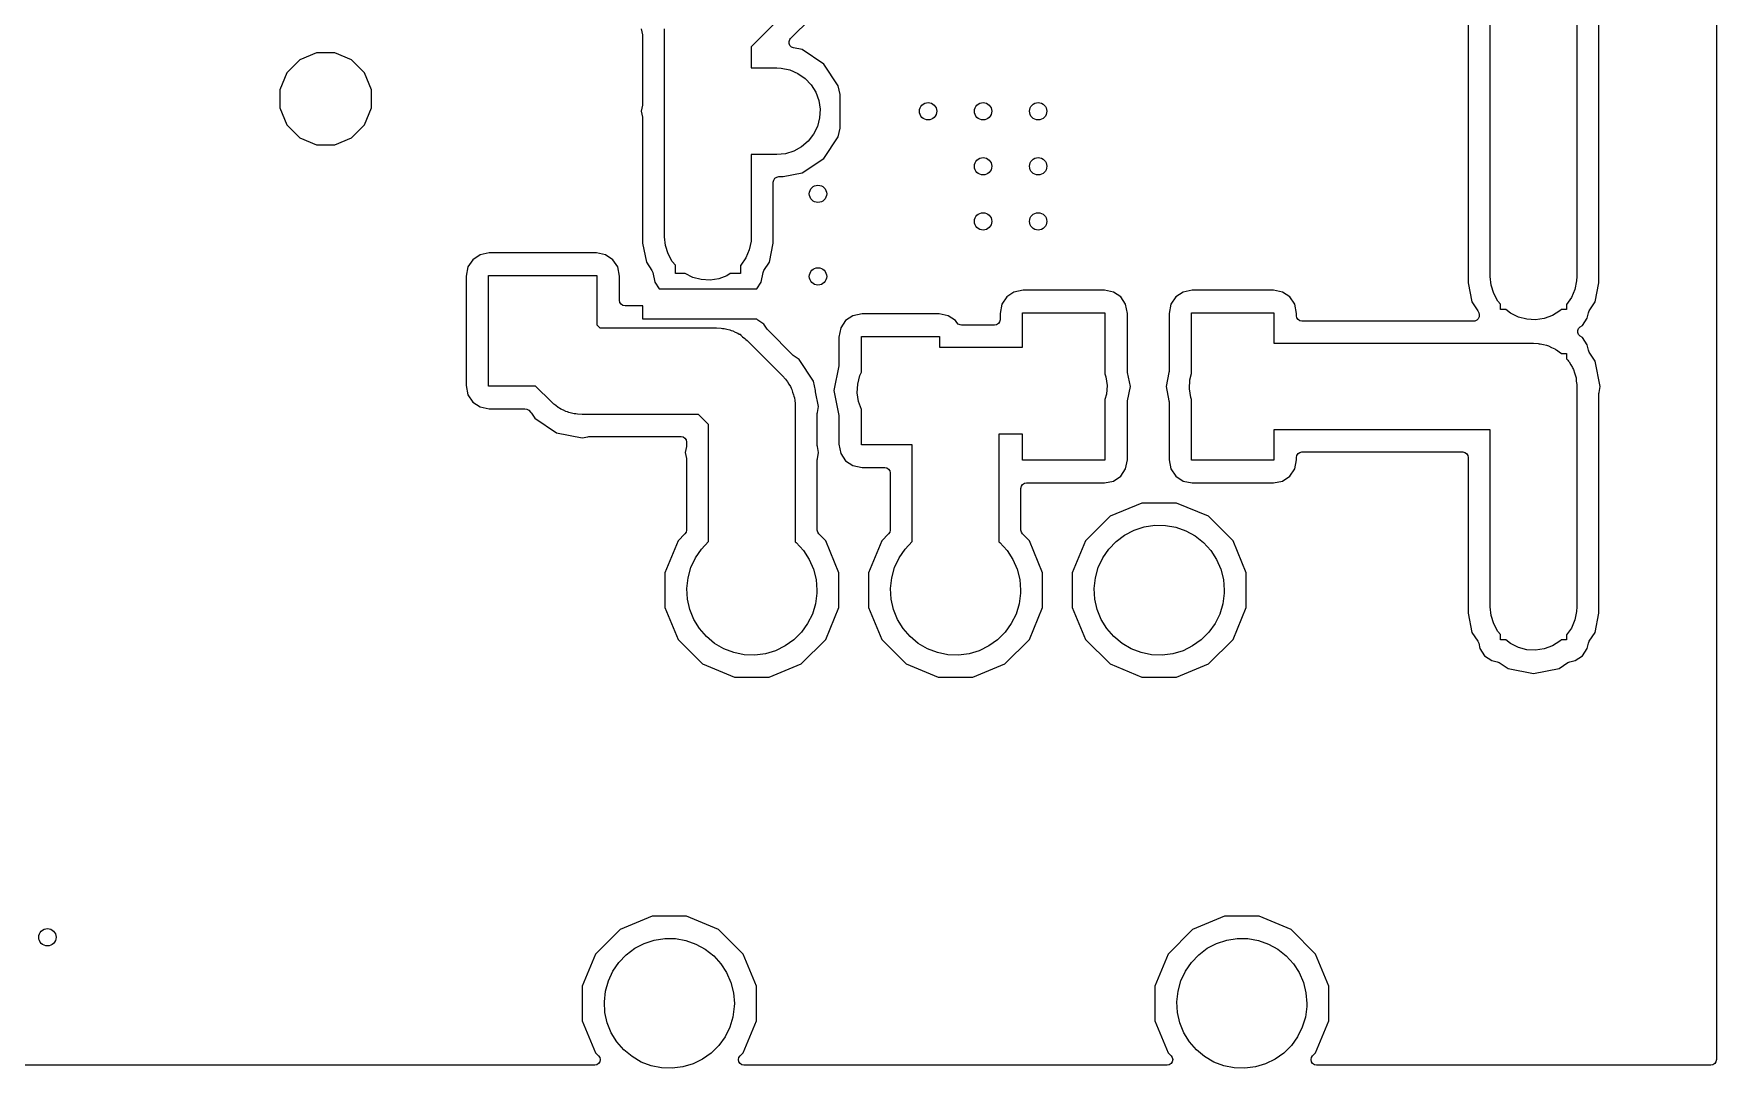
# Model space of a CAD drawing. Extents: x 0.03 to 3.17, y 0.03 to 3.97.
# Drawn here: x 1.637 to 3.166, y 0.031 to 0.97 of the extents above; entities that cross this region are included whole.
import ezdxf

# ---------------------------------------------------------------- set-up
doc = ezdxf.new("R2010")
doc.units = 0
doc.header["$MEASUREMENT"] = 0
doc.layers.add('BLACK', color=7, linetype='CONTINUOUS')

msp = doc.modelspace()

# ---------------------------------------------------------------- linework, layer by layer
at = {"layer": 'BLACK', "linetype": 'CONTINUOUS'}
for p, q in [((3.16606, 3.96106), (3.16606, 0.038937)), ((3.03937, 1.025), (3.03937, 0.75)), ((2.35284, 1.02192), (2.28937, 0.958456)), ((3.05937, 0.744153), (3.05937, 1.01866)), ((2.32515, 0.965948), (2.3625, 1.0033)), ((2.96063, 0.75), (2.96063, 1.00869)), ((2.94063, 0.983858), (2.94063, 0.744153)), ((2.18947, 0.974764), (2.19053, 0.969399)), ((2.19053, 0.969399), (2.19063, 0.968424)), ((2.19063, 0.968424), (2.19063, 0.90634)), ((2.21063, 0.786024), (2.21063, 0.974764)), ((2.32378, 0.963388), (2.32452, 0.96519)), ((2.32378, 0.961437), (2.32378, 0.963388)), ((2.32452, 0.96519), (2.32515, 0.965948)), ((1.89447, 0.952874), (1.87916, 0.946533)), ((1.91104, 0.952874), (1.89447, 0.952874)), ((1.92635, 0.946533), (1.91104, 0.952874)), ((2.28937, 0.958456), (2.28937, 0.93937)), ((2.32452, 0.959635), (2.32378, 0.961437)), ((2.3259, 0.958255), (2.32452, 0.959635)), ((2.32771, 0.957508), (2.3259, 0.958255)), ((2.33567, 0.955925), (2.32771, 0.957508)), ((2.3553, 0.942803), (2.33567, 0.955925)), ((1.86744, 0.934815), (1.8611, 0.919506)), ((1.87916, 0.946533), (1.86744, 0.934815)), ((1.93807, 0.934815), (1.92635, 0.946533)), ((1.94441, 0.919506), (1.93807, 0.934815)), ((2.28937, 0.93937), (2.3125, 0.93937)), ((2.3125, 0.93937), (2.31662, 0.939154)), ((2.31662, 0.939154), (2.3244, 0.937527)), ((2.3244, 0.937527), (2.33171, 0.934367)), ((2.33171, 0.934367), (2.33823, 0.929803)), ((2.36843, 0.923165), (2.3553, 0.942803)), ((1.8611, 0.919506), (1.8611, 0.902935)), ((1.94441, 0.902935), (1.94441, 0.919506)), ((2.33823, 0.929803), (2.34369, 0.924021)), ((2.34369, 0.924021), (2.34789, 0.917259)), ((2.34789, 0.917259), (2.35063, 0.909791)), ((2.37, 0.915249), (2.36843, 0.923165)), ((1.8611, 0.902935), (1.86744, 0.887626)), ((1.93807, 0.887626), (1.94441, 0.902935)), ((2.19053, 0.905364), (2.18947, 0.9)), ((2.19063, 0.90634), (2.19053, 0.905364)), ((2.35063, 0.909791), (2.35182, 0.901923)), ((2.35182, 0.901923), (2.35141, 0.893977)), ((2.37, 0.884751), (2.37, 0.915249)), ((1.86744, 0.887626), (1.87916, 0.875908)), ((1.92635, 0.875908), (1.93807, 0.887626)), ((2.18947, 0.9), (2.19053, 0.894636)), ((2.19053, 0.894636), (2.19063, 0.89366)), ((2.19063, 0.89366), (2.19063, 0.780176)), ((2.35141, 0.893977), (2.3494, 0.886277)), ((1.87916, 0.875908), (1.89447, 0.869567)), ((1.91104, 0.869567), (1.92635, 0.875908)), ((2.34101, 0.87285), (2.33497, 0.867671)), ((2.34589, 0.879137), (2.34101, 0.87285)), ((2.3494, 0.886277), (2.34589, 0.879137)), ((2.3553, 0.857197), (2.36843, 0.876835)), ((2.36843, 0.876835), (2.37, 0.884751)), ((1.89447, 0.869567), (1.91104, 0.869567)), ((2.3125, 0.86063), (2.28937, 0.86063)), ((2.28937, 0.86063), (2.28937, 0.786024)), ((2.32042, 0.861434), (2.3125, 0.86063)), ((2.32801, 0.863814), (2.32042, 0.861434)), ((2.33497, 0.867671), (2.32801, 0.863814)), ((2.33567, 0.844075), (2.3553, 0.857197)), ((2.31835, 0.84063), (2.33567, 0.844075)), ((2.30937, 0.83563), (2.30975, 0.837543)), ((2.30937, 0.780176), (2.30937, 0.83563)), ((2.30975, 0.837543), (2.31083, 0.839165)), ((2.31083, 0.839165), (2.31246, 0.840249)), ((2.31246, 0.840249), (2.31437, 0.84063)), ((2.31437, 0.84063), (2.31835, 0.84063)), ((2.19063, 0.780176), (2.19407, 0.762859)), ((2.21143, 0.778107), (2.21063, 0.786024)), ((2.28915, 0.781908), (2.28753, 0.774119)), ((2.28937, 0.786024), (2.28915, 0.781908)), ((2.30593, 0.762859), (2.30937, 0.780176)), ((2.03638, 0.765219), (2.03196, 0.758604)), ((2.043, 0.76964), (2.03638, 0.765219)), ((2.05129, 0.77129), (2.043, 0.76964)), ((2.14871, 0.77129), (2.05129, 0.77129)), ((2.157, 0.76964), (2.14871, 0.77129)), ((2.16362, 0.765219), (2.157, 0.76964)), ((2.16804, 0.758604), (2.16362, 0.765219)), ((2.21381, 0.770514), (2.21143, 0.778107)), ((2.21767, 0.763555), (2.21381, 0.770514)), ((2.28437, 0.766817), (2.2798, 0.760298)), ((2.28753, 0.774119), (2.28437, 0.766817)), ((2.03196, 0.758604), (2.03031, 0.750308)), ((2.03031, 0.750308), (2.03031, 0.650892)), ((2.0508, 0.6504), (2.0508, 0.7508)), ((2.0508, 0.7508), (2.1492, 0.7508)), ((2.1492, 0.7508), (2.1492, 0.706078)), ((2.16969, 0.750308), (2.16804, 0.758604)), ((2.16969, 0.728346), (2.16969, 0.750308)), ((2.19407, 0.762859), (2.19916, 0.755253)), ((2.19916, 0.755253), (2.1999, 0.75345)), ((2.1999, 0.75345), (2.20163, 0.744755)), ((2.22047, 0.760286), (2.21767, 0.763555)), ((2.22047, 0.752559), (2.22047, 0.760286)), ((2.22929, 0.752559), (2.22047, 0.752559)), ((2.23628, 0.749123), (2.22929, 0.752559)), ((2.24398, 0.747117), (2.23628, 0.749123)), ((2.26726, 0.750638), (2.25979, 0.74789)), ((2.27036, 0.752559), (2.26726, 0.750638)), ((2.27953, 0.752559), (2.27036, 0.752559)), ((2.2798, 0.760298), (2.27953, 0.760038)), ((2.27953, 0.760038), (2.27953, 0.752559)), ((2.29837, 0.744755), (2.3001, 0.75345)), ((2.3001, 0.75345), (2.30084, 0.755253)), ((2.30084, 0.755253), (2.30593, 0.762859)), ((2.96143, 0.742084), (2.96063, 0.75)), ((3.03937, 0.75), (3.03915, 0.745885)), ((2.20163, 0.744755), (2.20563, 0.73878)), ((2.20563, 0.73878), (2.29437, 0.73878)), ((2.25192, 0.746701), (2.24398, 0.747117)), ((2.25979, 0.74789), (2.25192, 0.746701)), ((2.29437, 0.73878), (2.29837, 0.744755)), ((2.52802, 0.735769), (2.52141, 0.731348)), ((2.53632, 0.737419), (2.52802, 0.735769)), ((2.61014, 0.737419), (2.53632, 0.737419)), ((2.61843, 0.735769), (2.61014, 0.737419)), ((2.62505, 0.731348), (2.61843, 0.735769)), ((2.68157, 0.735769), (2.67495, 0.731348)), ((2.68986, 0.737419), (2.68157, 0.735769)), ((2.76368, 0.737419), (2.68986, 0.737419)), ((2.77198, 0.735769), (2.76368, 0.737419)), ((2.77859, 0.731348), (2.77198, 0.735769)), ((2.94063, 0.744153), (2.94407, 0.726835)), ((2.96381, 0.73449), (2.96143, 0.742084)), ((2.96767, 0.727531), (2.96381, 0.73449)), ((3.03753, 0.738096), (3.03437, 0.730793)), ((3.03915, 0.745885), (3.03753, 0.738096)), ((3.05593, 0.726835), (3.05937, 0.744153)), ((2.17007, 0.726433), (2.16969, 0.728346)), ((2.17115, 0.724811), (2.17007, 0.726433)), ((2.17278, 0.723727), (2.17115, 0.724811)), ((2.17469, 0.723346), (2.17278, 0.723727)), ((2.19094, 0.723346), (2.17469, 0.723346)), ((2.19094, 0.71122), (2.19094, 0.723346)), ((2.51699, 0.724733), (2.51534, 0.716437)), ((2.52141, 0.731348), (2.51699, 0.724733)), ((2.62947, 0.724733), (2.62505, 0.731348)), ((2.63112, 0.716437), (2.62947, 0.724733)), ((2.67053, 0.724733), (2.66888, 0.716437)), ((2.67495, 0.731348), (2.67053, 0.724733)), ((2.78301, 0.724733), (2.77859, 0.731348)), ((2.78466, 0.716437), (2.78301, 0.724733)), ((2.94407, 0.726835), (2.94947, 0.718767)), ((2.94947, 0.718767), (2.95021, 0.716965)), ((2.97, 0.724814), (2.96767, 0.727531)), ((2.97, 0.72), (2.97, 0.724814)), ((2.97477, 0.72), (2.97, 0.72)), ((2.97914, 0.716612), (2.97477, 0.72)), ((3.02402, 0.718807), (3.01726, 0.714614)), ((3.02528, 0.72), (3.02402, 0.718807)), ((3.03, 0.72), (3.02528, 0.72)), ((3.03437, 0.730793), (3.03, 0.724556)), ((3.03, 0.724556), (3.03, 0.72)), ((3.04979, 0.716965), (3.05053, 0.718767)), ((3.05053, 0.718767), (3.05593, 0.726835)), ((2.1492, 0.706078), (2.15193, 0.703346)), ((2.15193, 0.703346), (2.25787, 0.703346)), ((2.29451, 0.71122), (2.19094, 0.71122)), ((2.25787, 0.703346), (2.26199, 0.703131)), ((2.29548, 0.710254), (2.29451, 0.71122)), ((2.30068, 0.70678), (2.29548, 0.710254)), ((2.30372, 0.702232), (2.30068, 0.70678)), ((2.37071, 0.703304), (2.36906, 0.695008)), ((2.37513, 0.709919), (2.37071, 0.703304)), ((2.38175, 0.71434), (2.37513, 0.709919)), ((2.39004, 0.71599), (2.38175, 0.71434)), ((2.45996, 0.71599), (2.39004, 0.71599)), ((2.46825, 0.71434), (2.45996, 0.71599)), ((2.47487, 0.709919), (2.46825, 0.71434)), ((2.47608, 0.708112), (2.47487, 0.709919)), ((2.47746, 0.706733), (2.47608, 0.708112)), ((2.47926, 0.705986), (2.47746, 0.706733)), ((2.48036, 0.705766), (2.47926, 0.705986)), ((2.48134, 0.70567), (2.48036, 0.705766)), ((2.51034, 0.70567), (2.48134, 0.70567)), ((2.51225, 0.706051), (2.51034, 0.70567)), ((2.51387, 0.707135), (2.51225, 0.706051)), ((2.51496, 0.708757), (2.51387, 0.707135)), ((2.51534, 0.71067), (2.51496, 0.708757)), ((2.51534, 0.716437), (2.51534, 0.71067)), ((2.53583, 0.68567), (2.53583, 0.716929)), ((2.53583, 0.716929), (2.61063, 0.716929)), ((2.61063, 0.716929), (2.61063, 0.661675)), ((2.63112, 0.663774), (2.63112, 0.716437)), ((2.66888, 0.716437), (2.66888, 0.663774)), ((2.68937, 0.661801), (2.68937, 0.716929)), ((2.68937, 0.716929), (2.76417, 0.716929)), ((2.76417, 0.716929), (2.76417, 0.68937)), ((2.78466, 0.71437), (2.78466, 0.716437)), ((2.78504, 0.712457), (2.78466, 0.71437)), ((2.78613, 0.710835), (2.78504, 0.712457)), ((2.78775, 0.709751), (2.78613, 0.710835)), ((2.78966, 0.70937), (2.78775, 0.709751)), ((2.94563, 0.70937), (2.78966, 0.70937)), ((2.94661, 0.709466), (2.94563, 0.70937)), ((2.94841, 0.710213), (2.94661, 0.709466)), ((2.94979, 0.711592), (2.94841, 0.710213)), ((2.95053, 0.713395), (2.94979, 0.711592)), ((2.95021, 0.716965), (2.95053, 0.715345)), ((2.95053, 0.715345), (2.95053, 0.713395)), ((2.98628, 0.713099), (2.97914, 0.716612)), ((2.99398, 0.711093), (2.98628, 0.713099)), ((3.00192, 0.710677), (2.99398, 0.711093)), ((3.00979, 0.711867), (3.00192, 0.710677)), ((3.01726, 0.714614), (3.00979, 0.711867)), ((3.04091, 0.702778), (3.04229, 0.704157)), ((3.04229, 0.704157), (3.04442, 0.705581)), ((3.04442, 0.705581), (3.04884, 0.712196)), ((3.04884, 0.712196), (3.04979, 0.716965)), ((2.26199, 0.703131), (2.2634, 0.702835)), ((2.2634, 0.702835), (2.26485, 0.702724)), ((2.26485, 0.702724), (2.26729, 0.702023)), ((2.26729, 0.702023), (2.26978, 0.701504)), ((2.26978, 0.701504), (2.27111, 0.700929)), ((2.27111, 0.700929), (2.27249, 0.700531)), ((2.27249, 0.700531), (2.27475, 0.699353)), ((2.27475, 0.699353), (2.27708, 0.698343)), ((2.27708, 0.698343), (2.27827, 0.697514)), ((2.27827, 0.697514), (2.27841, 0.697441)), ((2.27841, 0.697441), (2.27953, 0.697441)), ((2.27953, 0.697441), (2.27953, 0.696854)), ((2.27953, 0.696854), (2.27955, 0.696844)), ((2.27955, 0.696844), (2.28152, 0.695237)), ((2.28152, 0.695237), (2.2836, 0.693779)), ((2.2836, 0.693779), (2.28459, 0.692729)), ((2.28459, 0.692729), (2.28571, 0.691815)), ((2.28571, 0.691815), (2.31784, 0.659689)), ((2.30434, 0.701474), (2.30372, 0.702232)), ((2.3275, 0.678314), (2.30434, 0.701474)), ((2.36906, 0.695008), (2.36906, 0.669885)), ((2.38955, 0.662972), (2.38955, 0.6955)), ((2.38955, 0.6955), (2.46045, 0.6955)), ((2.46045, 0.6955), (2.46045, 0.68567)), ((2.76417, 0.68937), (3, 0.68937)), ((3, 0.68937), (3.00412, 0.689154)), ((3.00412, 0.689154), (3.00506, 0.688957)), ((3.00506, 0.688957), (3.00602, 0.688907)), ((3.00602, 0.688907), (3.00895, 0.688145)), ((3.00895, 0.688145), (3.0119, 0.687527)), ((3.04016, 0.700975), (3.04091, 0.702778)), ((3.04016, 0.699025), (3.04016, 0.700975)), ((3.04091, 0.697222), (3.04016, 0.699025)), ((3.04229, 0.695843), (3.04091, 0.697222)), ((3.04442, 0.694419), (3.04229, 0.695843)), ((3.04884, 0.687804), (3.04442, 0.694419)), ((2.32826, 0.677693), (2.3275, 0.678314)), ((2.3328, 0.674654), (2.32826, 0.677693)), ((2.34593, 0.655015), (2.3328, 0.674654)), ((2.46045, 0.68567), (2.53583, 0.68567)), ((3.0119, 0.687527), (3.01279, 0.687144)), ((3.01279, 0.687144), (3.01372, 0.686901)), ((3.01372, 0.686901), (3.01643, 0.685567)), ((3.01643, 0.685567), (3.01921, 0.684367)), ((3.01921, 0.684367), (3.02, 0.683814)), ((3.02, 0.683814), (3.02086, 0.683388)), ((3.02086, 0.683388), (3.02325, 0.681536)), ((3.02325, 0.681536), (3.02544, 0.68)), ((3.02544, 0.68), (3.03, 0.68)), ((3.03, 0.68), (3.03, 0.675283)), ((3.03, 0.675283), (3.03119, 0.674021)), ((3.03119, 0.674021), (3.0317, 0.673202)), ((3.0317, 0.673202), (3.03233, 0.672469)), ((3.04979, 0.683035), (3.04884, 0.687804)), ((3.05053, 0.681233), (3.04979, 0.683035)), ((3.05593, 0.673165), (3.05053, 0.681233)), ((3.06053, 0.65), (3.05593, 0.673165)), ((2.31784, 0.659689), (2.3206, 0.656627)), ((2.36896, 0.66891), (2.36447, 0.6463)), ((2.36906, 0.669885), (2.36896, 0.66891)), ((2.38609, 0.652323), (2.3881, 0.660023)), ((2.3881, 0.660023), (2.38955, 0.662972)), ((2.61063, 0.661675), (2.61159, 0.658856)), ((2.61159, 0.658856), (2.61259, 0.650962)), ((2.63122, 0.662798), (2.63112, 0.663774)), ((2.63376, 0.65), (2.63122, 0.662798)), ((2.66878, 0.662799), (2.66624, 0.65)), ((2.66888, 0.663774), (2.66878, 0.662799)), ((2.68787, 0.656023), (2.68937, 0.661801)), ((3.03233, 0.672469), (3.03379, 0.669827)), ((3.03379, 0.669827), (3.03539, 0.667259)), ((3.03539, 0.667259), (3.03572, 0.666353)), ((3.03572, 0.666353), (3.03619, 0.66551)), ((3.03619, 0.66551), (3.03709, 0.662627)), ((3.03709, 0.662627), (3.03813, 0.659791)), ((3.03813, 0.659791), (3.03828, 0.658837)), ((3.03828, 0.658837), (3.03857, 0.657916)), ((3.03857, 0.657916), (3.03887, 0.654911)), ((2.03031, 0.650892), (2.03196, 0.642596)), ((2.03196, 0.642596), (2.03638, 0.635981)), ((2.09352, 0.6504), (2.0508, 0.6504)), ((2.10778, 0.636138), (2.09352, 0.6504)), ((2.3206, 0.656627), (2.32139, 0.655417)), ((2.32139, 0.655417), (2.32233, 0.654319)), ((2.32233, 0.654319), (2.32356, 0.652096)), ((2.32356, 0.652096), (2.32495, 0.649969)), ((2.32495, 0.649969), (2.32549, 0.648624)), ((2.32549, 0.648624), (2.32619, 0.64736)), ((2.32619, 0.64736), (2.32695, 0.644934)), ((2.32695, 0.644934), (2.32788, 0.64257)), ((2.32788, 0.64257), (2.32813, 0.641146)), ((2.34766, 0.6463), (2.34593, 0.655015)), ((2.34785, 0.645325), (2.34766, 0.6463)), ((2.35053, 0.63185), (2.34785, 0.645325)), ((2.36447, 0.6463), (2.36896, 0.62369)), ((2.38568, 0.644377), (2.38609, 0.652323)), ((2.38687, 0.636509), (2.38568, 0.644377)), ((2.61198, 0.643028), (2.61063, 0.638333)), ((2.61259, 0.650962), (2.61198, 0.643028)), ((2.63122, 0.637202), (2.63376, 0.65)), ((2.66624, 0.65), (2.66878, 0.637201)), ((2.68745, 0.648077), (2.68787, 0.656023)), ((2.68864, 0.640209), (2.68745, 0.648077)), ((3.03887, 0.654911), (3.03932, 0.651923)), ((3.03932, 0.651923), (3.03927, 0.65096)), ((3.03927, 0.65096), (3.03937, 0.65)), ((3.03937, 0.65), (3.03937, 0.45)), ((3.05937, 0.64366), (3.05947, 0.644636)), ((3.05937, 0.444153), (3.05937, 0.64366)), ((3.05947, 0.644636), (3.06053, 0.65)), ((2.03638, 0.635981), (2.043, 0.63156)), ((2.043, 0.63156), (2.05129, 0.62991)), ((2.05129, 0.62991), (2.08366, 0.62991)), ((2.08366, 0.62991), (2.08557, 0.62953)), ((2.08557, 0.62953), (2.08719, 0.628446)), ((2.08719, 0.628446), (2.08916, 0.626478)), ((2.1089, 0.635224), (2.10778, 0.636138)), ((2.1099, 0.634173), (2.1089, 0.635224)), ((2.11198, 0.632715), (2.1099, 0.634173)), ((2.11395, 0.631108), (2.11198, 0.632715)), ((2.11523, 0.630439), (2.11395, 0.631108)), ((2.11642, 0.629609), (2.11523, 0.630439)), ((2.11875, 0.628599), (2.11642, 0.629609)), ((2.121, 0.627422), (2.11875, 0.628599)), ((2.12239, 0.627023), (2.121, 0.627422)), ((2.12372, 0.626449), (2.12239, 0.627023)), ((2.32813, 0.641146), (2.32857, 0.639767)), ((2.32857, 0.639767), (2.32882, 0.637238)), ((2.32882, 0.637238), (2.32926, 0.634734)), ((2.32926, 0.634734), (2.32922, 0.633289)), ((2.32922, 0.633289), (2.32937, 0.63185)), ((2.32937, 0.63185), (2.32937, 0.590079)), ((2.34947, 0.626486), (2.35053, 0.63185)), ((2.38955, 0.629216), (2.38687, 0.636509)), ((2.38955, 0.5971), (2.38955, 0.629216)), ((2.61063, 0.638333), (2.61063, 0.583071)), ((2.63112, 0.636226), (2.63122, 0.637202)), ((2.63112, 0.583563), (2.63112, 0.636226)), ((2.66878, 0.637201), (2.66888, 0.636226)), ((2.66888, 0.636226), (2.66888, 0.583563)), ((2.68937, 0.638221), (2.68864, 0.640209)), ((2.68937, 0.583071), (2.68937, 0.638221)), ((2.08916, 0.626478), (2.08978, 0.625721)), ((2.08978, 0.625721), (2.09282, 0.621173)), ((2.09282, 0.621173), (2.11246, 0.608051)), ((2.12621, 0.625929), (2.12372, 0.626449)), ((2.12865, 0.625229), (2.12621, 0.625929)), ((2.13009, 0.625118), (2.12865, 0.625229)), ((2.13151, 0.624822), (2.13009, 0.625118)), ((2.13562, 0.624606), (2.13151, 0.624822)), ((2.24157, 0.624606), (2.13562, 0.624606)), ((2.25063, 0.615543), (2.24157, 0.624606)), ((2.25063, 0.590791), (2.25063, 0.615543)), ((2.34937, 0.625511), (2.34947, 0.626486)), ((2.34937, 0.596418), (2.34937, 0.625511)), ((2.36896, 0.62369), (2.36906, 0.622715)), ((2.36906, 0.622715), (2.36906, 0.597592)), ((2.11246, 0.608051), (2.13562, 0.603443)), ((2.13562, 0.603443), (2.14099, 0.60451)), ((2.14099, 0.60451), (2.14196, 0.604606)), ((2.14196, 0.604606), (2.22563, 0.604606)), ((2.22563, 0.604606), (2.22754, 0.604226)), ((2.22754, 0.604226), (2.22917, 0.603142)), ((2.22917, 0.603142), (2.23025, 0.60152)), ((2.23025, 0.60152), (2.23063, 0.599606)), ((2.23063, 0.596577), (2.23053, 0.595602)), ((2.23063, 0.599606), (2.23063, 0.596577)), ((2.34947, 0.595443), (2.34937, 0.596418)), ((2.36906, 0.597592), (2.37071, 0.589296)), ((2.43563, 0.5971), (2.38955, 0.5971)), ((2.43563, 0.509189), (2.43563, 0.5971)), ((2.53583, 0.60693), (2.51437, 0.60693)), ((2.51437, 0.60693), (2.51437, 0.509102)), ((2.53583, 0.583071), (2.53583, 0.60693)), ((2.96063, 0.61063), (2.76417, 0.61063)), ((2.76417, 0.61063), (2.76417, 0.583071)), ((2.96063, 0.45), (2.96063, 0.61063)), ((2.23053, 0.595602), (2.22943, 0.590039)), ((2.22943, 0.590039), (2.23049, 0.584675)), ((2.23049, 0.584675), (2.23059, 0.583699)), ((2.23059, 0.583699), (2.23059, 0.519699)), ((2.25059, 0.590039), (2.25063, 0.590791)), ((2.25059, 0.509189), (2.25059, 0.590039)), ((2.32937, 0.590079), (2.32933, 0.589328)), ((2.32933, 0.589328), (2.32933, 0.509102)), ((2.34933, 0.583541), (2.34943, 0.584516)), ((2.34933, 0.519699), (2.34933, 0.583541)), ((2.34943, 0.584516), (2.35053, 0.590079)), ((2.35053, 0.590079), (2.34947, 0.595443)), ((2.37071, 0.589296), (2.37513, 0.582681)), ((2.37513, 0.582681), (2.38175, 0.57826)), ((2.61063, 0.583071), (2.53583, 0.583071)), ((2.62947, 0.575267), (2.63112, 0.583563)), ((2.66888, 0.583563), (2.67053, 0.575267)), ((2.76417, 0.583071), (2.68937, 0.583071)), ((2.78301, 0.575267), (2.78466, 0.583563)), ((2.78466, 0.58563), (2.78504, 0.587543)), ((2.78466, 0.583563), (2.78466, 0.58563)), ((2.78504, 0.587543), (2.78613, 0.589165)), ((2.78613, 0.589165), (2.78775, 0.590249)), ((2.78775, 0.590249), (2.78966, 0.59063)), ((2.78966, 0.59063), (2.93563, 0.59063)), ((2.93563, 0.59063), (2.93754, 0.590249)), ((2.93754, 0.590249), (2.93917, 0.589165)), ((2.93917, 0.589165), (2.94025, 0.587543)), ((2.94025, 0.587543), (2.94063, 0.58563)), ((2.94063, 0.58563), (2.94063, 0.444153)), ((2.38175, 0.57826), (2.39004, 0.57661)), ((2.39004, 0.57661), (2.41063, 0.57661)), ((2.41063, 0.57661), (2.41254, 0.57623)), ((2.41254, 0.57623), (2.41417, 0.575146)), ((2.41417, 0.575146), (2.41525, 0.573524)), ((2.41525, 0.573524), (2.41563, 0.57161)), ((2.41563, 0.57161), (2.41563, 0.519699)), ((2.61843, 0.564231), (2.62505, 0.568652)), ((2.62505, 0.568652), (2.62947, 0.575267)), ((2.67053, 0.575267), (2.67495, 0.568652)), ((2.67495, 0.568652), (2.68157, 0.564231)), ((2.77198, 0.564231), (2.77859, 0.568652)), ((2.77859, 0.568652), (2.78301, 0.575267)), ((2.53437, 0.557581), (2.53475, 0.559495)), ((2.53437, 0.519699), (2.53437, 0.557581)), ((2.53475, 0.559495), (2.53583, 0.561117)), ((2.53583, 0.561117), (2.53746, 0.562201)), ((2.53746, 0.562201), (2.53937, 0.562581)), ((2.53937, 0.562581), (2.61014, 0.562581)), ((2.61014, 0.562581), (2.61843, 0.564231)), ((2.68157, 0.564231), (2.68986, 0.562581)), ((2.68986, 0.562581), (2.76368, 0.562581)), ((2.76368, 0.562581), (2.77198, 0.564231)), ((2.64431, 0.544252), (2.61526, 0.532217)), ((2.67576, 0.544252), (2.64431, 0.544252)), ((2.70482, 0.532217), (2.67576, 0.544252)), ((2.61526, 0.532217), (2.59302, 0.509978)), ((2.63715, 0.519638), (2.64635, 0.522644)), ((2.64635, 0.522644), (2.65592, 0.524108)), ((2.65592, 0.524108), (2.6656, 0.52399)), ((2.6656, 0.52399), (2.67512, 0.522293)), ((2.67512, 0.522293), (2.68425, 0.519062)), ((2.72706, 0.509978), (2.70482, 0.532217)), ((2.22294, 0.509978), (2.21091, 0.480922)), ((2.22913, 0.516163), (2.22294, 0.509978)), ((2.23021, 0.517785), (2.22913, 0.516163)), ((2.23059, 0.519699), (2.23021, 0.517785)), ((2.24407, 0.502361), (2.25059, 0.509189)), ((2.32933, 0.509102), (2.33024, 0.508387)), ((2.33024, 0.508387), (2.33675, 0.501229)), ((2.34971, 0.517785), (2.34933, 0.519699)), ((2.3508, 0.516163), (2.34971, 0.517785)), ((2.35698, 0.509978), (2.3508, 0.516163)), ((2.36902, 0.480922), (2.35698, 0.509978)), ((2.40798, 0.509978), (2.39594, 0.480922)), ((2.41417, 0.516163), (2.40798, 0.509978)), ((2.41525, 0.517785), (2.41417, 0.516163)), ((2.41563, 0.519699), (2.41525, 0.517785)), ((2.42911, 0.502361), (2.43563, 0.509189)), ((2.51437, 0.509102), (2.51528, 0.508387)), ((2.51528, 0.508387), (2.52179, 0.501229)), ((2.53475, 0.517785), (2.53437, 0.519699)), ((2.53583, 0.516163), (2.53475, 0.517785)), ((2.54202, 0.509978), (2.53583, 0.516163)), ((2.55406, 0.480922), (2.54202, 0.509978)), ((2.59302, 0.509978), (2.58098, 0.480922)), ((2.61414, 0.502361), (2.62083, 0.509358)), ((2.62083, 0.509358), (2.62857, 0.515169)), ((2.62857, 0.515169), (2.63715, 0.519638)), ((2.68425, 0.519062), (2.69272, 0.514385)), ((2.69272, 0.514385), (2.70031, 0.508387)), ((2.70031, 0.508387), (2.70683, 0.501229)), ((2.73909, 0.480922), (2.72706, 0.509978)), ((2.23454, 0.485588), (2.23861, 0.494367)), ((2.23861, 0.494367), (2.24407, 0.502361)), ((2.33675, 0.501229), (2.34201, 0.493103)), ((2.34201, 0.493103), (2.34587, 0.484228)), ((2.41958, 0.485588), (2.42365, 0.494367)), ((2.42365, 0.494367), (2.42911, 0.502361)), ((2.52179, 0.501229), (2.52705, 0.493103)), ((2.52705, 0.493103), (2.5309, 0.484228)), ((2.60462, 0.485588), (2.60869, 0.494367)), ((2.60869, 0.494367), (2.61414, 0.502361)), ((2.70683, 0.501229), (2.71208, 0.493103)), ((2.71208, 0.493103), (2.71594, 0.484228)), ((2.21091, 0.480922), (2.21091, 0.449472)), ((2.23092, 0.46664), (2.23195, 0.476263)), ((2.23195, 0.476263), (2.23454, 0.485588)), ((2.34587, 0.484228), (2.34822, 0.474842)), ((2.34822, 0.474842), (2.34902, 0.465197)), ((2.36902, 0.449472), (2.36902, 0.480922)), ((2.39594, 0.480922), (2.39594, 0.449472)), ((2.41596, 0.46664), (2.41699, 0.476263)), ((2.41699, 0.476263), (2.41958, 0.485588)), ((2.5309, 0.484228), (2.53326, 0.474842)), ((2.53326, 0.474842), (2.53406, 0.465197)), ((2.55406, 0.449472), (2.55406, 0.480922)), ((2.58098, 0.480922), (2.58098, 0.449472)), ((2.601, 0.46664), (2.60203, 0.476263)), ((2.60203, 0.476263), (2.60462, 0.485588)), ((2.71594, 0.484228), (2.7183, 0.474842)), ((2.7183, 0.474842), (2.71909, 0.465197)), ((2.73909, 0.449472), (2.73909, 0.480922)), ((2.23148, 0.456978), (2.23092, 0.46664)), ((2.34895, 0.462312), (2.34768, 0.452717)), ((2.34902, 0.465197), (2.34895, 0.462312)), ((2.41652, 0.456978), (2.41596, 0.46664)), ((2.53398, 0.462312), (2.53272, 0.452717)), ((2.53406, 0.465197), (2.53398, 0.462312)), ((2.60156, 0.456978), (2.601, 0.46664)), ((2.71902, 0.462312), (2.71776, 0.452717)), ((2.71909, 0.465197), (2.71902, 0.462312)), ((2.21091, 0.449472), (2.22294, 0.420416)), ((2.23361, 0.447537), (2.23148, 0.456978)), ((2.23725, 0.43857), (2.23361, 0.447537)), ((2.34487, 0.443457), (2.34058, 0.434781)), ((2.34768, 0.452717), (2.34487, 0.443457)), ((2.35698, 0.420416), (2.36902, 0.449472)), ((2.39594, 0.449472), (2.40798, 0.420416)), ((2.41865, 0.447537), (2.41652, 0.456978)), ((2.42229, 0.43857), (2.41865, 0.447537)), ((2.52991, 0.443457), (2.52562, 0.434781)), ((2.53272, 0.452717), (2.52991, 0.443457)), ((2.54202, 0.420416), (2.55406, 0.449472)), ((2.58098, 0.449472), (2.59302, 0.420416)), ((2.60369, 0.447537), (2.60156, 0.456978)), ((2.60733, 0.43857), (2.60369, 0.447537)), ((2.71495, 0.443457), (2.71066, 0.434781)), ((2.71776, 0.452717), (2.71495, 0.443457)), ((2.72706, 0.420416), (2.73909, 0.449472)), ((2.94063, 0.444153), (2.94407, 0.426835)), ((2.96143, 0.442084), (2.96063, 0.45)), ((3.03915, 0.445885), (3.03753, 0.438096)), ((3.03937, 0.45), (3.03915, 0.445885)), ((3.05593, 0.426835), (3.05937, 0.444153)), ((2.24231, 0.430319), (2.23725, 0.43857)), ((2.24864, 0.423004), (2.24231, 0.430319)), ((2.34058, 0.434781), (2.33493, 0.426922)), ((2.42734, 0.430319), (2.42229, 0.43857)), ((2.43368, 0.423004), (2.42734, 0.430319)), ((2.52562, 0.434781), (2.51997, 0.426922)), ((2.61238, 0.430319), (2.60733, 0.43857)), ((2.61872, 0.423004), (2.61238, 0.430319)), ((2.71066, 0.434781), (2.70501, 0.426922)), ((2.96381, 0.43449), (2.96143, 0.442084)), ((2.96767, 0.427531), (2.96381, 0.43449)), ((3.03437, 0.430793), (3.03, 0.424556)), ((3.03753, 0.438096), (3.03437, 0.430793)), ((2.22294, 0.420416), (2.24518, 0.398177)), ((2.25609, 0.416822), (2.24864, 0.423004)), ((2.26444, 0.411939), (2.25609, 0.416822)), ((2.3202, 0.414471), (2.31151, 0.410213)), ((2.32808, 0.420091), (2.3202, 0.414471)), ((2.33493, 0.426922), (2.32808, 0.420091)), ((2.33474, 0.398177), (2.35698, 0.420416)), ((2.40798, 0.420416), (2.43022, 0.398177)), ((2.44113, 0.416822), (2.43368, 0.423004)), ((2.44948, 0.411939), (2.44113, 0.416822)), ((2.50524, 0.414471), (2.49655, 0.410213)), ((2.51312, 0.420091), (2.50524, 0.414471)), ((2.51997, 0.426922), (2.51312, 0.420091)), ((2.51978, 0.398177), (2.54202, 0.420416)), ((2.59302, 0.420416), (2.61526, 0.398177)), ((2.62617, 0.416822), (2.61872, 0.423004)), ((2.63452, 0.411939), (2.62617, 0.416822)), ((2.69028, 0.414471), (2.68159, 0.410213)), ((2.69816, 0.420091), (2.69028, 0.414471)), ((2.70501, 0.426922), (2.69816, 0.420091)), ((2.70482, 0.398177), (2.72706, 0.420416)), ((2.94407, 0.426835), (2.94947, 0.418767)), ((2.94947, 0.418767), (2.95021, 0.416965)), ((2.95021, 0.416965), (2.95116, 0.412196)), ((2.97, 0.424814), (2.96767, 0.427531)), ((2.97, 0.42), (2.97, 0.424814)), ((2.97477, 0.42), (2.97, 0.42)), ((2.97914, 0.416612), (2.97477, 0.42)), ((2.98628, 0.413099), (2.97914, 0.416612)), ((2.99398, 0.411093), (2.98628, 0.413099)), ((3.01726, 0.414614), (3.00979, 0.411867)), ((3.02402, 0.418807), (3.01726, 0.414614)), ((3.02528, 0.42), (3.02402, 0.418807)), ((3.03, 0.42), (3.02528, 0.42)), ((3.03, 0.424556), (3.03, 0.42)), ((3.04884, 0.412196), (3.04979, 0.416965)), ((3.04979, 0.416965), (3.05053, 0.418767)), ((3.05053, 0.418767), (3.05593, 0.426835)), ((2.24518, 0.398177), (2.27424, 0.386142)), ((2.27348, 0.408487), (2.26444, 0.411939)), ((2.28297, 0.406557), (2.27348, 0.408487)), ((2.29264, 0.406203), (2.28297, 0.406557)), ((2.30224, 0.407432), (2.29264, 0.406203)), ((2.31151, 0.410213), (2.30224, 0.407432)), ((2.30569, 0.386142), (2.33474, 0.398177)), ((2.43022, 0.398177), (2.45927, 0.386142)), ((2.45852, 0.408487), (2.44948, 0.411939)), ((2.46801, 0.406557), (2.45852, 0.408487)), ((2.47768, 0.406203), (2.46801, 0.406557)), ((2.48728, 0.407432), (2.47768, 0.406203)), ((2.49655, 0.410213), (2.48728, 0.407432)), ((2.49072, 0.386142), (2.51978, 0.398177)), ((2.61526, 0.398177), (2.64431, 0.386142)), ((2.64356, 0.408487), (2.63452, 0.411939)), ((2.65305, 0.406557), (2.64356, 0.408487)), ((2.66272, 0.406203), (2.65305, 0.406557)), ((2.67232, 0.407432), (2.66272, 0.406203)), ((2.68159, 0.410213), (2.67232, 0.407432)), ((2.67576, 0.386142), (2.70482, 0.398177)), ((2.95116, 0.412196), (2.95558, 0.405581)), ((2.95558, 0.405581), (2.9622, 0.40116)), ((2.9622, 0.40116), (2.96696, 0.400212)), ((2.96696, 0.400212), (2.96877, 0.399465)), ((2.96877, 0.399465), (2.97683, 0.394075)), ((3.00192, 0.410677), (2.99398, 0.411093)), ((3.00979, 0.411867), (3.00192, 0.410677)), ((3.02317, 0.394075), (3.03123, 0.399465)), ((3.03123, 0.399465), (3.03304, 0.400212)), ((3.03304, 0.400212), (3.0378, 0.40116)), ((3.0378, 0.40116), (3.04442, 0.405581)), ((3.04442, 0.405581), (3.04884, 0.412196)), ((2.27424, 0.386142), (2.30569, 0.386142)), ((2.45927, 0.386142), (2.49072, 0.386142)), ((2.64431, 0.386142), (2.67576, 0.386142)), ((2.97683, 0.394075), (3, 0.389467)), ((3, 0.389467), (3.02317, 0.394075)), ((2.19924, 0.169055), (2.17018, 0.15702)), ((2.23069, 0.169055), (2.19924, 0.169055)), ((2.25974, 0.15702), (2.23069, 0.169055)), ((2.71931, 0.169055), (2.69026, 0.15702)), ((2.75076, 0.169055), (2.71931, 0.169055)), ((2.77982, 0.15702), (2.75076, 0.169055)), ((2.17018, 0.15702), (2.14794, 0.134781)), ((2.28198, 0.134781), (2.25974, 0.15702)), ((2.69026, 0.15702), (2.66802, 0.134781)), ((2.80206, 0.134781), (2.77982, 0.15702)), ((2.17575, 0.134161), (2.18349, 0.139972)), ((2.18349, 0.139972), (2.19208, 0.144441)), ((2.19208, 0.144441), (2.20127, 0.147447)), ((2.20127, 0.147447), (2.21084, 0.148911)), ((2.21084, 0.148911), (2.22052, 0.148793)), ((2.22052, 0.148793), (2.23005, 0.147096)), ((2.23005, 0.147096), (2.23917, 0.143865)), ((2.23917, 0.143865), (2.24764, 0.139188)), ((2.24764, 0.139188), (2.25524, 0.13319)), ((2.69583, 0.134161), (2.70357, 0.139972)), ((2.70357, 0.139972), (2.71215, 0.144441)), ((2.71215, 0.144441), (2.72135, 0.147447)), ((2.72135, 0.147447), (2.73092, 0.148911)), ((2.73092, 0.148911), (2.7406, 0.148793)), ((2.7406, 0.148793), (2.75012, 0.147096)), ((2.75012, 0.147096), (2.75925, 0.143865)), ((2.75925, 0.143865), (2.76772, 0.139188)), ((2.76772, 0.139188), (2.77531, 0.13319)), ((2.14794, 0.134781), (2.13591, 0.105725)), ((2.16361, 0.11917), (2.16907, 0.127165)), ((2.16907, 0.127165), (2.17575, 0.134161)), ((2.25524, 0.13319), (2.26175, 0.126032)), ((2.26175, 0.126032), (2.26701, 0.117907)), ((2.29402, 0.105725), (2.28198, 0.134781)), ((2.66802, 0.134781), (2.65598, 0.105725)), ((2.68369, 0.11917), (2.68914, 0.127165)), ((2.68914, 0.127165), (2.69583, 0.134161)), ((2.77531, 0.13319), (2.78183, 0.126032)), ((2.78183, 0.126032), (2.78708, 0.117907)), ((2.81409, 0.105725), (2.80206, 0.134781)), ((2.15695, 0.101066), (2.15954, 0.110392)), ((2.15954, 0.110392), (2.16361, 0.11917)), ((2.26701, 0.117907), (2.27087, 0.109031)), ((2.27087, 0.109031), (2.27322, 0.099645)), ((2.67703, 0.101066), (2.67962, 0.110392)), ((2.67962, 0.110392), (2.68369, 0.11917)), ((2.78708, 0.117907), (2.79094, 0.109031)), ((2.79094, 0.109031), (2.7933, 0.099645)), ((2.13591, 0.105725), (2.13591, 0.074275)), ((2.15592, 0.091443), (2.15695, 0.101066)), ((2.27322, 0.099645), (2.27402, 0.09)), ((2.29402, 0.074275), (2.29402, 0.105725)), ((2.65598, 0.105725), (2.65598, 0.074275)), ((2.676, 0.091443), (2.67703, 0.101066)), ((2.7933, 0.099645), (2.79409, 0.09)), ((2.81409, 0.074275), (2.81409, 0.105725)), ((2.15648, 0.081781), (2.15592, 0.091443)), ((2.15861, 0.07234), (2.15648, 0.081781)), ((2.27268, 0.07752), (2.26987, 0.06826)), ((2.27395, 0.087115), (2.27268, 0.07752)), ((2.27402, 0.09), (2.27395, 0.087115)), ((2.67656, 0.081781), (2.676, 0.091443)), ((2.67869, 0.07234), (2.67656, 0.081781)), ((2.79276, 0.07752), (2.78995, 0.06826)), ((2.79402, 0.087115), (2.79276, 0.07752)), ((2.79409, 0.09), (2.79402, 0.087115)), ((2.13591, 0.074275), (2.14794, 0.045219)), ((2.16225, 0.063373), (2.15861, 0.07234)), ((2.16731, 0.055122), (2.16225, 0.063373)), ((2.26987, 0.06826), (2.26558, 0.059584)), ((2.28198, 0.045219), (2.29402, 0.074275)), ((2.65598, 0.074275), (2.66802, 0.045219)), ((2.68233, 0.063373), (2.67869, 0.07234)), ((2.68738, 0.055122), (2.68233, 0.063373)), ((2.78995, 0.06826), (2.78566, 0.059584)), ((2.80206, 0.045219), (2.81409, 0.074275)), ((2.17364, 0.047807), (2.16731, 0.055122)), ((2.18109, 0.041625), (2.17364, 0.047807)), ((2.25993, 0.051725), (2.25308, 0.044894)), ((2.26558, 0.059584), (2.25993, 0.051725)), ((2.69372, 0.047807), (2.68738, 0.055122)), ((2.70117, 0.041625), (2.69372, 0.047807)), ((2.78001, 0.051725), (2.77316, 0.044894)), ((2.78566, 0.059584), (2.78001, 0.051725)), ((2.14715, 0.033937), (0.038937, 0.033937)), ((2.14907, 0.034318), (2.14715, 0.033937)), ((2.14794, 0.045219), (2.15069, 0.042473)), ((2.15069, 0.035402), (2.14907, 0.034318)), ((2.15069, 0.042473), (2.15177, 0.04085)), ((2.15177, 0.037024), (2.15069, 0.035402)), ((2.15177, 0.04085), (2.15215, 0.038937)), ((2.15215, 0.038937), (2.15177, 0.037024)), ((2.18944, 0.036742), (2.18109, 0.041625)), ((2.19848, 0.03329), (2.18944, 0.036742)), ((2.20797, 0.03136), (2.19848, 0.03329)), ((2.21764, 0.031006), (2.20797, 0.03136)), ((2.22724, 0.032235), (2.21764, 0.031006)), ((2.23651, 0.035016), (2.22724, 0.032235)), ((2.2452, 0.039274), (2.23651, 0.035016)), ((2.25308, 0.044894), (2.2452, 0.039274)), ((2.27777, 0.038937), (2.27815, 0.04085)), ((2.27815, 0.037024), (2.27777, 0.038937)), ((2.27815, 0.04085), (2.27923, 0.042473)), ((2.27923, 0.035402), (2.27815, 0.037024)), ((2.27923, 0.042473), (2.28198, 0.045219)), ((2.28086, 0.034318), (2.27923, 0.035402)), ((2.28277, 0.033937), (2.28086, 0.034318)), ((2.66723, 0.033937), (2.28277, 0.033937)), ((2.66914, 0.034318), (2.66723, 0.033937)), ((2.66802, 0.045219), (2.67077, 0.042473)), ((2.67077, 0.035402), (2.66914, 0.034318)), ((2.67077, 0.042473), (2.67185, 0.04085)), ((2.67185, 0.037024), (2.67077, 0.035402)), ((2.67185, 0.04085), (2.67223, 0.038937)), ((2.67223, 0.038937), (2.67185, 0.037024)), ((2.70952, 0.036742), (2.70117, 0.041625)), ((2.71856, 0.03329), (2.70952, 0.036742)), ((2.72805, 0.03136), (2.71856, 0.03329)), ((2.73772, 0.031006), (2.72805, 0.03136)), ((2.74732, 0.032235), (2.73772, 0.031006)), ((2.75659, 0.035016), (2.74732, 0.032235)), ((2.76528, 0.039274), (2.75659, 0.035016)), ((2.77316, 0.044894), (2.76528, 0.039274)), ((2.79785, 0.038937), (2.79823, 0.04085)), ((2.79823, 0.037024), (2.79785, 0.038937)), ((2.79823, 0.04085), (2.79931, 0.042473)), ((2.79931, 0.035402), (2.79823, 0.037024)), ((2.79931, 0.042473), (2.80206, 0.045219)), ((2.80093, 0.034318), (2.79931, 0.035402)), ((2.80285, 0.033937), (2.80093, 0.034318)), ((3.16106, 0.033937), (2.80285, 0.033937)), ((3.16298, 0.034318), (3.16106, 0.033937)), ((3.1646, 0.035402), (3.16298, 0.034318)), ((3.16568, 0.037024), (3.1646, 0.035402)), ((3.16606, 0.038937), (3.16568, 0.037024))]:
    msp.add_line(p, q, dxfattribs=at)
at = {"layer": 'BLACK'}
for centre in [(2.45, 0.9), (2.5, 0.9), (2.55, 0.9), (2.5, 0.85), (2.55, 0.85), (2.35, 0.825), (2.5, 0.8), (2.55, 0.8), (2.35, 0.75), (1.65, 0.15)]:
    msp.add_circle(centre, 0.007874, dxfattribs=at)

doc.saveas('drawing.dxf')
